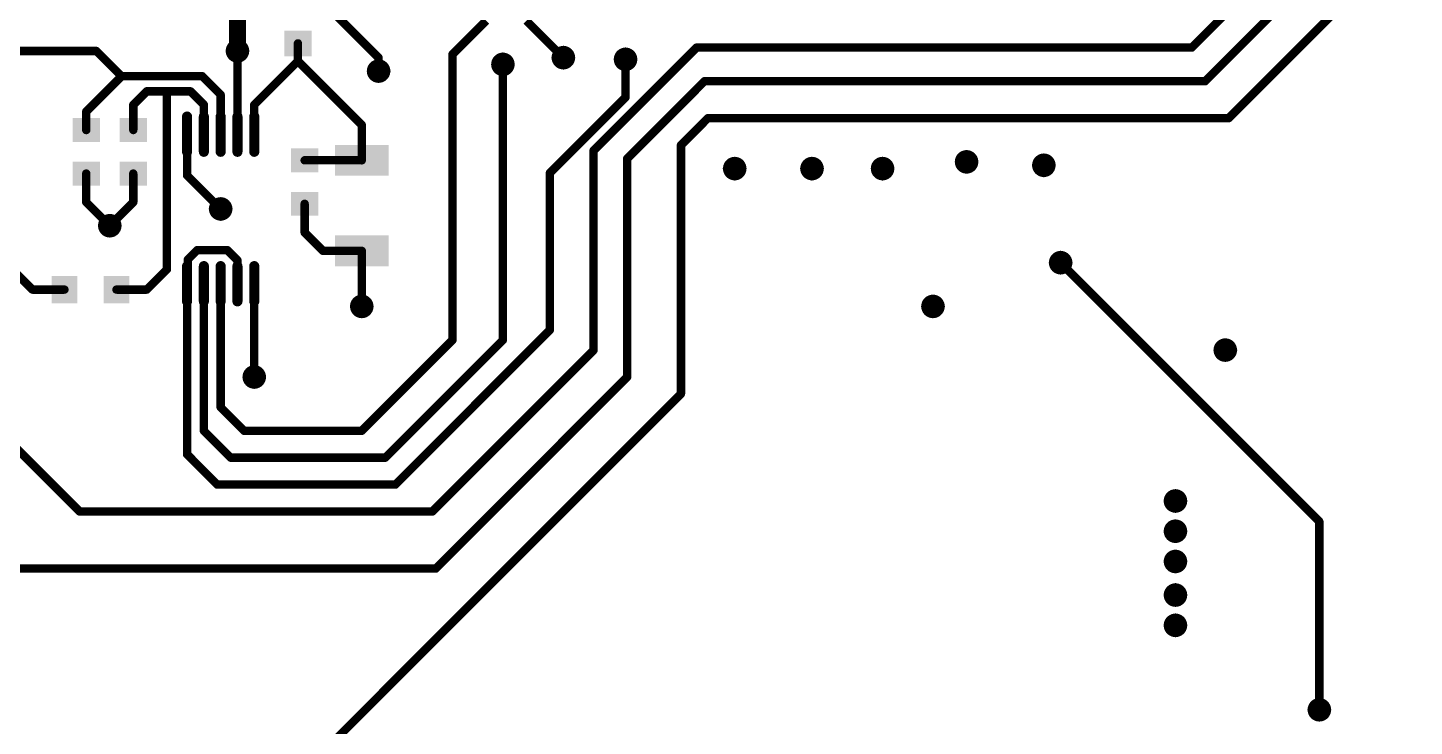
# Paper-space layout 'Лист2' of a CAD drawing. Header units: millimetres. Extents: x 0 to 421, y 0 to 298.
# Drawn here: x 226.7 to 267.97, y 178.67 to 199.45 of the extents above; entities that cross this region are included whole.
import ezdxf

# ---------------------------------------------------------------- set-up
doc = ezdxf.new("R2010")
doc.units = ezdxf.units.MM
for name, color, linetype in [('BottomLayer', 5, 'Continuous'), ('PDF _Геометрия', 7, 'Continuous'), ('PDF _Сплошная заливка', 7, 'Continuous'), ('ViaHoleLayer', 16, 'Continuous')]:
    doc.layers.add(name, color=color, linetype=linetype)

psp = doc.layouts.new('Лист2')

# ---------------------------------------------------------------- hatches: boundary and pattern name
at = {"layer": 'PDF _Сплошная заливка', "transparency": 33554559}
for points in [[(233.205, 198.76, -0.198898), (233.128, 198.575), (233.128, 198.575, -0.198848), (232.943, 198.498), (232.943, 198.498), (232.943, 198.498), (232.943, 198.76), (232.943, 198.76)], [(242.905, 198.56, -0.198956), (242.828, 198.375), (242.828, 198.375, -0.19888), (242.643, 198.298), (242.643, 198.298), (242.643, 198.298), (242.643, 198.56), (242.643, 198.56)], [(244.755, 198.51, -0.198906), (244.678, 198.325), (244.678, 198.325, -0.19888), (244.493, 198.248), (244.493, 198.248), (244.493, 198.248), (244.493, 198.51), (244.493, 198.51)], [(237.405, 198.16, -0.19888), (237.328, 197.975), (237.328, 197.975, -0.198956), (237.143, 197.898), (237.143, 197.898), (237.143, 197.898), (237.143, 198.16), (237.143, 198.16)], [(241.105, 198.36, -0.198797), (241.028, 198.175), (241.028, 198.175, -0.198848), (240.843, 198.098), (240.843, 198.098), (240.843, 198.098), (240.843, 198.36), (240.843, 198.36)], [(248.005, 195.26, -0.414208), (247.743, 194.998), (247.743, 194.998), (247.743, 194.998), (247.743, 195.26), (247.743, 195.26)], [(250.305, 195.26, -0.414208), (250.042, 194.998), (250.042, 194.998), (250.042, 194.998), (250.042, 195.26), (250.042, 195.26)], [(252.405, 195.26, -0.198848), (252.328, 195.075), (252.328, 195.075, -0.198848), (252.142, 194.998), (252.142, 194.998), (252.142, 194.998), (252.142, 195.26), (252.142, 195.26)], [(254.905, 195.46, -0.414259), (254.642, 195.198), (254.642, 195.198), (254.642, 195.198), (254.642, 195.46), (254.642, 195.46)], [(257.205, 195.36, -0.414259), (256.943, 195.098), (256.943, 195.098), (256.943, 195.098), (256.943, 195.36), (256.943, 195.36)], [(232.705, 194.06, -0.414208), (232.443, 193.798), (232.443, 193.798), (232.443, 193.798), (232.443, 194.06), (232.443, 194.06)], [(229.405, 193.56, -0.414208), (229.143, 193.298), (229.143, 193.298), (229.143, 193.298), (229.143, 193.56), (229.143, 193.56)], [(257.705, 192.46, -0.198797), (257.628, 192.275), (257.628, 192.275, -0.198898), (257.442, 192.198), (257.442, 192.198), (257.442, 192.198), (257.442, 192.46), (257.442, 192.46)], [(236.905, 191.16, -0.414259), (236.643, 190.898), (236.643, 190.898), (236.643, 190.898), (236.643, 191.16), (236.643, 191.16)], [(253.905, 191.16, -0.198988), (253.828, 190.975), (253.828, 190.975, -0.198988), (253.642, 190.898), (253.642, 190.898), (253.642, 190.898), (253.642, 191.16), (253.642, 191.16)], [(262.605, 189.86, -0.414259), (262.342, 189.598), (262.342, 189.598), (262.342, 189.598), (262.342, 189.86), (262.342, 189.86)], [(233.705, 189.06, -0.414208), (233.443, 188.798), (233.443, 188.798), (233.443, 188.798), (233.443, 189.06), (233.443, 189.06)], [(261.122, 185.373, -0.198848), (261.045, 185.187), (261.045, 185.187, -0.198848), (260.86, 185.11), (260.86, 185.11), (260.86, 185.11), (260.86, 185.373), (260.86, 185.373)], [(261.122, 184.473, -0.19888), (261.045, 184.287), (261.045, 184.287, -0.198969), (260.86, 184.21), (260.86, 184.21), (260.86, 184.21), (260.86, 184.473), (260.86, 184.473)], [(261.122, 183.573, -0.19888), (261.045, 183.387), (261.045, 183.387, -0.198956), (260.86, 183.31), (260.86, 183.31), (260.86, 183.31), (260.86, 183.573), (260.86, 183.573)], [(261.122, 182.573, -0.198848), (261.045, 182.387), (261.045, 182.387, -0.198848), (260.86, 182.31), (260.86, 182.31), (260.86, 182.31), (260.86, 182.573), (260.86, 182.573)], [(261.122, 181.673, -0.198898), (261.045, 181.487), (261.045, 181.487, -0.198848), (260.86, 181.41), (260.86, 181.41), (260.86, 181.41), (260.86, 181.673), (260.86, 181.673)], [(265.405, 179.16, -0.414259), (265.142, 178.898), (265.142, 178.898), (265.142, 178.898), (265.142, 179.16), (265.142, 179.16)]]:
    psp.add_hatch(color=7, dxfattribs=at).paths.add_polyline_path(points)

# ---------------------------------------------------------------- linework, layer by layer
at = {"layer": 'BottomLayer'}
for points, const_width in [([(266.443, 202.56), (261.743, 197.86)], 0.25), ([(267.843, 202.16), (262.443, 196.76)], 0.25), ([(264.543, 202.06), (261.343, 198.86)], 0.25), ([(232.943, 198.76), (232.943, 200.76)], 0.5), ([(237.143, 198.56), (235.843, 199.86)], 0.25), ([(240.343, 199.66), (239.343, 198.66)], 0.25), ([(242.643, 198.56), (241.543, 199.66)], 0.25), ([(234.743, 198.46), (234.743, 198.986)], 0.25), ([(246.606, 198.86), (243.543, 195.797)], 0.25), ([(261.343, 198.86), (246.606, 198.86)], 0.25), ([(228.743, 198.76), (225.443, 198.76)], 0.25), ([(229.493, 198.01), (228.743, 198.76)], 0.25), ([(232.943, 196.285), (232.943, 198.76)], 0.25), ([(234.743, 198.46), (233.443, 197.16)], 0.25), ([(236.643, 196.56), (234.743, 198.46)], 0.25), ([(237.143, 198.16), (237.143, 198.56)], 0.25), ([(239.343, 190.16), (239.343, 198.66)], 0.25), ([(244.493, 197.383), (244.493, 198.51)], 0.25), ([(229.493, 198.01), (228.443, 196.96)], 0.25), ([(231.893, 198.01), (229.493, 198.01)], 0.25), ([(232.443, 197.46), (231.893, 198.01)], 0.25), ([(240.843, 190.16), (240.843, 198.36)], 0.25), ([(230.243, 197.56), (229.843, 197.16)], 0.25), ([(230.843, 197.56), (230.243, 197.56)], 0.25), ([(231.543, 197.56), (230.843, 197.56)], 0.25), ([(230.843, 192.26), (230.843, 197.56)], 0.25), ([(231.943, 197.16), (231.543, 197.56)], 0.25), ([(246.843, 197.86), (244.543, 195.56)], 0.25), ([(261.743, 197.86), (246.843, 197.86)], 0.25), ([(229.843, 196.408), (229.843, 197.16)], 0.25), ([(231.943, 196.285), (231.943, 197.16)], 0.25), ([(232.443, 196.285), (232.443, 197.46)], 0.25), ([(233.443, 196.285), (233.443, 197.16)], 0.25), ([(244.493, 197.383), (242.243, 195.133)], 0.25), ([(228.443, 196.408), (228.443, 196.96)], 0.25), ([(231.443, 195.76), (231.443, 196.81)], 0.3), ([(231.943, 195.76), (231.943, 196.81)], 0.3), ([(232.443, 195.76), (232.443, 196.81)], 0.3), ([(232.943, 195.76), (232.943, 196.81)], 0.3), ([(233.443, 195.76), (233.443, 196.81)], 0.3), ([(246.943, 196.76), (246.143, 195.96)], 0.25), ([(262.443, 196.76), (246.943, 196.76)], 0.25), ([(236.643, 195.507), (236.643, 196.56)], 0.25), ([(231.443, 195.06), (231.443, 196.285)], 0.25), ([(246.143, 188.56), (246.143, 195.96)], 0.25), ([(236.641, 195.508), (234.943, 195.508)], 0.25), ([(236.643, 195.507), (236.641, 195.508)], 0.25), ([(243.543, 189.86), (243.543, 195.797)], 0.25), ([(244.543, 189.06), (244.543, 195.56)], 0.25), ([(228.443, 194.26), (228.443, 195.113)], 0.25), ([(229.843, 194.26), (229.843, 195.113)], 0.25), ([(242.243, 190.46), (242.243, 195.133)], 0.25), ([(232.443, 194.06), (231.443, 195.06)], 0.25), ([(229.143, 193.56), (228.443, 194.26)], 0.25), ([(229.843, 194.26), (229.143, 193.56)], 0.25), ([(234.943, 193.36), (234.943, 194.213)], 0.25), ([(235.489, 192.814), (234.943, 193.36)], 0.25), ([(226.843, 191.66), (225.743, 192.76)], 0.25), ([(231.746, 192.835), (231.468, 192.557)], 0.25), ([(232.639, 192.835), (231.746, 192.835)], 0.25), ([(232.943, 192.532), (232.639, 192.835)], 0.25), ([(236.643, 192.814), (235.489, 192.814)], 0.25), ([(236.643, 191.16), (236.643, 192.814)], 0.25), ([(230.843, 192.26), (230.243, 191.66)], 0.25), ([(231.443, 191.31), (231.443, 192.36)], 0.3), ([(231.468, 191.86), (231.468, 192.557)], 0.25), ([(231.943, 191.31), (231.943, 192.36)], 0.3), ([(232.443, 191.31), (232.443, 192.36)], 0.3), ([(232.943, 191.31), (232.943, 192.36)], 0.3), ([(232.943, 191.835), (232.943, 192.532)], 0.25), ([(233.443, 191.31), (233.443, 192.36)], 0.3), ([(265.143, 184.76), (257.443, 192.46)], 0.25), ([(231.468, 191.86), (231.443, 191.835)], 0.25), ([(231.443, 186.76), (231.443, 191.835)], 0.25), ([(231.943, 187.46), (231.943, 191.835)], 0.25), ([(232.443, 188.16), (232.443, 191.835)], 0.25), ([(233.443, 189.06), (233.443, 191.835)], 0.25), ([(227.793, 191.66), (226.843, 191.66)], 0.25), ([(230.243, 191.66), (229.343, 191.66)], 0.25), ([(239.343, 190.16), (236.643, 187.46)], 0.25), ([(240.843, 190.16), (237.343, 186.66)], 0.25), ([(242.243, 190.46), (237.643, 185.86)], 0.25), ([(243.543, 189.86), (238.743, 185.06)], 0.25), ([(244.543, 189.06), (238.843, 183.36)], 0.25), ([(246.143, 188.56), (235.393, 177.81)], 0.25), ([(233.143, 187.46), (232.443, 188.16)], 0.25), ([(228.243, 185.06), (225.743, 187.56)], 0.25), ([(232.743, 186.66), (231.943, 187.46)], 0.25), ([(236.643, 187.46), (233.143, 187.46)], 0.25), ([(232.343, 185.86), (231.443, 186.76)], 0.25), ([(237.343, 186.66), (232.743, 186.66)], 0.25), ([(237.643, 185.86), (232.343, 185.86)], 0.25), ([(238.743, 185.06), (228.243, 185.06)], 0.25), ([(265.143, 179.16), (265.143, 184.76)], 0.25), ([(238.843, 183.36), (218.443, 183.36)], 0.25)]:
    psp.add_lwpolyline(points, dxfattribs=dict(at, const_width=const_width))
for points, const_width in [([(233.068, 198.76, -1), (232.818, 198.76, -1)], 0.25), ([(234.805, 198.986, -1), (234.68, 198.986, -1)], 0.125), ([(246.669, 198.86, -1), (246.544, 198.86, -1)], 0.125), ([(246.669, 198.86, -1), (246.544, 198.86, -1)], 0.125), ([(261.405, 198.86, -1), (261.28, 198.86, -1)], 0.125), ([(261.405, 198.86, -1), (261.28, 198.86, -1)], 0.125), ([(228.805, 198.76, -1), (228.68, 198.76, -1)], 0.125), ([(228.805, 198.76, -1), (228.68, 198.76, -1)], 0.125), ([(233.005, 198.76, -1), (232.88, 198.76, -1)], 0.125), ([(234.805, 198.46, -1), (234.68, 198.46, -1)], 0.125), ([(234.805, 198.46, -1), (234.68, 198.46, -1)], 0.125), ([(234.805, 198.46, -1), (234.68, 198.46, -1)], 0.125), ([(237.205, 198.56, -1), (237.08, 198.56, -1)], 0.125), ([(237.205, 198.56, -1), (237.08, 198.56, -1)], 0.125), ([(239.405, 198.66, -1), (239.28, 198.66, -1)], 0.125), ([(239.405, 198.66, -1), (239.28, 198.66, -1)], 0.125), ([(242.705, 198.56, -1), (242.58, 198.56, -1)], 0.125), ([(244.555, 198.51, -1), (244.43, 198.51, -1)], 0.125), ([(229.555, 198.01, -1), (229.43, 198.01, -1)], 0.125), ([(229.555, 198.01, -1), (229.43, 198.01, -1)], 0.125), ([(229.555, 198.01, -1), (229.43, 198.01, -1)], 0.125), ([(231.955, 198.01, -1), (231.83, 198.01, -1)], 0.125), ([(231.955, 198.01, -1), (231.83, 198.01, -1)], 0.125), ([(237.205, 198.16, -1), (237.08, 198.16, -1)], 0.125), ([(240.905, 198.36, -1), (240.78, 198.36, -1)], 0.125), ([(230.305, 197.56, -1), (230.18, 197.56, -1)], 0.125), ([(230.305, 197.56, -1), (230.18, 197.56, -1)], 0.125), ([(230.905, 197.56, -1), (230.78, 197.56, -1)], 0.125), ([(230.905, 197.56, -1), (230.78, 197.56, -1)], 0.125), ([(230.905, 197.56, -1), (230.78, 197.56, -1)], 0.125), ([(231.605, 197.56, -1), (231.48, 197.56, -1)], 0.125), ([(231.605, 197.56, -1), (231.48, 197.56, -1)], 0.125), ([(246.905, 197.86, -1), (246.78, 197.86, -1)], 0.125), ([(246.905, 197.86, -1), (246.78, 197.86, -1)], 0.125), ([(261.805, 197.86, -1), (261.68, 197.86, -1)], 0.125), ([(261.805, 197.86, -1), (261.68, 197.86, -1)], 0.125), ([(229.905, 197.16, -1), (229.78, 197.16, -1)], 0.125), ([(229.905, 197.16, -1), (229.78, 197.16, -1)], 0.125), ([(232.005, 197.16, -1), (231.88, 197.16, -1)], 0.125), ([(232.005, 197.16, -1), (231.88, 197.16, -1)], 0.125), ([(232.505, 197.46, -1), (232.38, 197.46, -1)], 0.125), ([(232.505, 197.46, -1), (232.38, 197.46, -1)], 0.125), ([(233.505, 197.16, -1), (233.38, 197.16, -1)], 0.125), ([(233.505, 197.16, -1), (233.38, 197.16, -1)], 0.125), ([(244.555, 197.383, -1), (244.43, 197.383, -1)], 0.125), ([(244.555, 197.383, -1), (244.43, 197.383, -1)], 0.125), ([(228.505, 196.96, -1), (228.38, 196.96, -1)], 0.125), ([(228.505, 196.96, -1), (228.38, 196.96, -1)], 0.125), ([(231.518, 196.81, -1), (231.368, 196.81, -1)], 0.15), ([(232.018, 196.81, -1), (231.868, 196.81, -1)], 0.15), ([(232.518, 196.81, -1), (232.368, 196.81, -1)], 0.15), ([(233.018, 196.81, -1), (232.868, 196.81, -1)], 0.15), ([(233.518, 196.81, -1), (233.368, 196.81, -1)], 0.15), ([(247.005, 196.76, -1), (246.88, 196.76, -1)], 0.125), ([(247.005, 196.76, -1), (246.88, 196.76, -1)], 0.125), ([(262.505, 196.76, -1), (262.38, 196.76, -1)], 0.125), ([(262.505, 196.76, -1), (262.38, 196.76, -1)], 0.125), ([(228.505, 196.408, -1), (228.38, 196.408, -1)], 0.125), ([(229.905, 196.408, -1), (229.78, 196.408, -1)], 0.125), ([(236.705, 196.56, -1), (236.58, 196.56, -1)], 0.125), ([(236.705, 196.56, -1), (236.58, 196.56, -1)], 0.125), ([(231.505, 196.285, -1), (231.38, 196.285, -1)], 0.125), ([(232.005, 196.285, -1), (231.88, 196.285, -1)], 0.125), ([(232.505, 196.285, -1), (232.38, 196.285, -1)], 0.125), ([(233.005, 196.285, -1), (232.88, 196.285, -1)], 0.125), ([(233.505, 196.285, -1), (233.38, 196.285, -1)], 0.125), ([(246.205, 195.96, -1), (246.08, 195.96, -1)], 0.125), ([(246.205, 195.96, -1), (246.08, 195.96, -1)], 0.125), ([(231.518, 195.76, -1), (231.368, 195.76, -1)], 0.15), ([(232.018, 195.76, -1), (231.868, 195.76, -1)], 0.15), ([(232.518, 195.76, -1), (232.368, 195.76, -1)], 0.15), ([(233.018, 195.76, -1), (232.868, 195.76, -1)], 0.15), ([(233.518, 195.76, -1), (233.368, 195.76, -1)], 0.15), ([(235.005, 195.508, -1), (234.88, 195.508, -1)], 0.125), ([(236.704, 195.508, -1), (236.579, 195.508, -1)], 0.125), ([(236.704, 195.508, -1), (236.579, 195.508, -1)], 0.125), ([(236.705, 195.507, -1), (236.58, 195.507, -1)], 0.125), ([(236.705, 195.507, -1), (236.58, 195.507, -1)], 0.125), ([(243.605, 195.797, -1), (243.48, 195.797, -1)], 0.125), ([(243.605, 195.797, -1), (243.48, 195.797, -1)], 0.125), ([(244.605, 195.56, -1), (244.48, 195.56, -1)], 0.125), ([(244.605, 195.56, -1), (244.48, 195.56, -1)], 0.125), ([(228.505, 195.113, -1), (228.38, 195.113, -1)], 0.125), ([(229.905, 195.113, -1), (229.78, 195.113, -1)], 0.125), ([(242.305, 195.133, -1), (242.18, 195.133, -1)], 0.125), ([(242.305, 195.133, -1), (242.18, 195.133, -1)], 0.125), ([(231.505, 195.06, -1), (231.38, 195.06, -1)], 0.125), ([(231.505, 195.06, -1), (231.38, 195.06, -1)], 0.125), ([(228.505, 194.26, -1), (228.38, 194.26, -1)], 0.125), ([(228.505, 194.26, -1), (228.38, 194.26, -1)], 0.125), ([(229.905, 194.26, -1), (229.78, 194.26, -1)], 0.125), ([(229.905, 194.26, -1), (229.78, 194.26, -1)], 0.125), ([(232.505, 194.06, -1), (232.38, 194.06, -1)], 0.125), ([(235.005, 194.213, -1), (234.88, 194.213, -1)], 0.125), ([(229.205, 193.56, -1), (229.08, 193.56, -1)], 0.125), ([(229.205, 193.56, -1), (229.08, 193.56, -1)], 0.125), ([(235.005, 193.36, -1), (234.88, 193.36, -1)], 0.125), ([(235.005, 193.36, -1), (234.88, 193.36, -1)], 0.125), ([(231.808, 192.835, -1), (231.683, 192.835, -1)], 0.125), ([(231.808, 192.835, -1), (231.683, 192.835, -1)], 0.125), ([(232.702, 192.835, -1), (232.577, 192.835, -1)], 0.125), ([(232.702, 192.835, -1), (232.577, 192.835, -1)], 0.125), ([(235.551, 192.814, -1), (235.426, 192.814, -1)], 0.125), ([(235.551, 192.814, -1), (235.426, 192.814, -1)], 0.125), ([(236.705, 192.814, -1), (236.58, 192.814, -1)], 0.125), ([(236.705, 192.814, -1), (236.58, 192.814, -1)], 0.125), ([(230.905, 192.26, -1), (230.78, 192.26, -1)], 0.125), ([(230.905, 192.26, -1), (230.78, 192.26, -1)], 0.125), ([(231.518, 192.36, -1), (231.368, 192.36, -1)], 0.15), ([(231.53, 192.557, -1), (231.405, 192.557, -1)], 0.125), ([(231.53, 192.557, -1), (231.405, 192.557, -1)], 0.125), ([(232.018, 192.36, -1), (231.868, 192.36, -1)], 0.15), ([(232.518, 192.36, -1), (232.368, 192.36, -1)], 0.15), ([(233.018, 192.36, -1), (232.868, 192.36, -1)], 0.15), ([(233.005, 192.532, -1), (232.88, 192.532, -1)], 0.125), ([(233.005, 192.532, -1), (232.88, 192.532, -1)], 0.125), ([(233.518, 192.36, -1), (233.368, 192.36, -1)], 0.15), ([(257.505, 192.46, -1), (257.38, 192.46, -1)], 0.125), ([(231.505, 191.835, -1), (231.38, 191.835, -1)], 0.125), ([(231.505, 191.835, -1), (231.38, 191.835, -1)], 0.125), ([(231.53, 191.86, -1), (231.405, 191.86, -1)], 0.125), ([(231.53, 191.86, -1), (231.405, 191.86, -1)], 0.125), ([(232.005, 191.835, -1), (231.88, 191.835, -1)], 0.125), ([(232.505, 191.835, -1), (232.38, 191.835, -1)], 0.125), ([(233.005, 191.835, -1), (232.88, 191.835, -1)], 0.125), ([(233.505, 191.835, -1), (233.38, 191.835, -1)], 0.125), ([(226.905, 191.66, -1), (226.78, 191.66, -1)], 0.125), ([(226.905, 191.66, -1), (226.78, 191.66, -1)], 0.125), ([(227.856, 191.66, -1), (227.731, 191.66, -1)], 0.125), ([(229.405, 191.66, -1), (229.28, 191.66, -1)], 0.125), ([(230.305, 191.66, -1), (230.18, 191.66, -1)], 0.125), ([(230.305, 191.66, -1), (230.18, 191.66, -1)], 0.125), ([(231.518, 191.31, -1), (231.368, 191.31, -1)], 0.15), ([(232.018, 191.31, -1), (231.868, 191.31, -1)], 0.15), ([(232.518, 191.31, -1), (232.368, 191.31, -1)], 0.15), ([(233.018, 191.31, -1), (232.868, 191.31, -1)], 0.15), ([(233.518, 191.31, -1), (233.368, 191.31, -1)], 0.15), ([(236.705, 191.16, -1), (236.58, 191.16, -1)], 0.125), ([(239.405, 190.16, -1), (239.28, 190.16, -1)], 0.125), ([(239.405, 190.16, -1), (239.28, 190.16, -1)], 0.125), ([(240.905, 190.16, -1), (240.78, 190.16, -1)], 0.125), ([(240.905, 190.16, -1), (240.78, 190.16, -1)], 0.125), ([(242.305, 190.46, -1), (242.18, 190.46, -1)], 0.125), ([(242.305, 190.46, -1), (242.18, 190.46, -1)], 0.125), ([(243.605, 189.86, -1), (243.48, 189.86, -1)], 0.125), ([(243.605, 189.86, -1), (243.48, 189.86, -1)], 0.125), ([(233.505, 189.06, -1), (233.38, 189.06, -1)], 0.125), ([(244.605, 189.06, -1), (244.48, 189.06, -1)], 0.125), ([(244.605, 189.06, -1), (244.48, 189.06, -1)], 0.125), ([(246.205, 188.56, -1), (246.08, 188.56, -1)], 0.125), ([(246.205, 188.56, -1), (246.08, 188.56, -1)], 0.125), ([(232.505, 188.16, -1), (232.38, 188.16, -1)], 0.125), ([(232.505, 188.16, -1), (232.38, 188.16, -1)], 0.125), ([(232.005, 187.46, -1), (231.88, 187.46, -1)], 0.125), ([(232.005, 187.46, -1), (231.88, 187.46, -1)], 0.125), ([(233.205, 187.46, -1), (233.08, 187.46, -1)], 0.125), ([(233.205, 187.46, -1), (233.08, 187.46, -1)], 0.125), ([(236.705, 187.46, -1), (236.58, 187.46, -1)], 0.125), ([(236.705, 187.46, -1), (236.58, 187.46, -1)], 0.125), ([(231.505, 186.76, -1), (231.38, 186.76, -1)], 0.125), ([(231.505, 186.76, -1), (231.38, 186.76, -1)], 0.125), ([(232.805, 186.66, -1), (232.68, 186.66, -1)], 0.125), ([(232.805, 186.66, -1), (232.68, 186.66, -1)], 0.125), ([(237.405, 186.66, -1), (237.28, 186.66, -1)], 0.125), ([(237.405, 186.66, -1), (237.28, 186.66, -1)], 0.125), ([(232.405, 185.86, -1), (232.28, 185.86, -1)], 0.125), ([(232.405, 185.86, -1), (232.28, 185.86, -1)], 0.125), ([(237.705, 185.86, -1), (237.58, 185.86, -1)], 0.125), ([(237.705, 185.86, -1), (237.58, 185.86, -1)], 0.125), ([(228.305, 185.06, -1), (228.18, 185.06, -1)], 0.125), ([(228.305, 185.06, -1), (228.18, 185.06, -1)], 0.125), ([(238.805, 185.06, -1), (238.68, 185.06, -1)], 0.125), ([(238.805, 185.06, -1), (238.68, 185.06, -1)], 0.125), ([(265.205, 184.76, -1), (265.08, 184.76, -1)], 0.125), ([(265.205, 184.76, -1), (265.08, 184.76, -1)], 0.125), ([(238.905, 183.36, -1), (238.78, 183.36, -1)], 0.125), ([(238.905, 183.36, -1), (238.78, 183.36, -1)], 0.125)]:
    psp.add_lwpolyline(points, format="xyb", close=True, dxfattribs=dict(at, const_width=const_width))
for points in [[(235.149, 199.367), (235.149, 198.605), (234.336, 199.367), (234.336, 198.605)], [(228.849, 196.764), (228.849, 196.053), (228.036, 196.764), (228.036, 196.053)], [(229.436, 196.053), (229.436, 196.764), (230.249, 196.053), (230.249, 196.764)], [(235.349, 195.864), (235.349, 195.153), (234.536, 195.864), (234.536, 195.153)], [(237.443, 195.964), (237.443, 195.049), (235.843, 195.964), (235.843, 195.049)], [(228.849, 195.468), (228.849, 194.757), (228.036, 195.468), (228.036, 194.757)], [(229.436, 194.757), (229.436, 195.468), (230.249, 194.757), (230.249, 195.468)], [(235.349, 194.568), (235.349, 193.857), (234.536, 194.568), (234.536, 193.857)], [(237.443, 193.271), (237.443, 192.357), (235.843, 193.271), (235.843, 192.357)], [(227.412, 192.067), (228.174, 192.067), (227.412, 191.254), (228.174, 191.254)], [(228.962, 192.067), (229.724, 192.067), (228.962, 191.254), (229.724, 191.254)]]:
    psp.add_solid(points, dxfattribs=at)
at = {"layer": 'PDF _Геометрия', "lineweight": 9}
for points in [[(232.68, 198.76, -0.414315), (232.943, 199.023, -0.414315), (233.205, 198.76, -0.414315), (232.943, 198.498, -0.414315)], [(240.58, 198.36, -0.414315), (240.843, 198.623, -0.414315), (241.105, 198.36, -0.414315), (240.843, 198.098, -0.414315)], [(242.38, 198.56, -0.414315), (242.643, 198.823, -0.414315), (242.905, 198.56, -0.414315), (242.643, 198.298, -0.414315)], [(244.23, 198.51, -0.414315), (244.492, 198.773, -0.414315), (244.755, 198.51, -0.414315), (244.492, 198.248, -0.414315)], [(236.88, 198.16, -0.414036), (237.143, 198.423, -0.413811), (237.405, 198.16, -0.413811), (237.143, 197.898, -0.414036)], [(254.38, 195.46, -0.414036), (254.642, 195.723, -0.414036), (254.905, 195.46, -0.413811), (254.642, 195.198, -0.413811)], [(256.68, 195.36, -0.414315), (256.943, 195.623, -0.414315), (257.205, 195.36, -0.414315), (256.943, 195.098, -0.414315)], [(247.48, 195.26, -0.414315), (247.743, 195.523, -0.414315), (248.005, 195.26, -0.414315), (247.743, 194.998, -0.414315)], [(249.78, 195.26, -0.413811), (250.042, 195.523, -0.414036), (250.305, 195.26, -0.414036), (250.042, 194.998, -0.413811)], [(251.88, 195.26, -0.414315), (252.142, 195.523, -0.414315), (252.405, 195.26, -0.414315), (252.142, 194.998, -0.414315)], [(232.18, 194.06, -0.414315), (232.443, 194.323, -0.414315), (232.705, 194.06, -0.414315), (232.443, 193.798, -0.414315)], [(228.88, 193.56, -0.414315), (229.143, 193.823, -0.414315), (229.405, 193.56, -0.414315), (229.143, 193.298, -0.414315)], [(257.18, 192.46, -0.414315), (257.442, 192.723, -0.414315), (257.705, 192.46, -0.414315), (257.442, 192.198, -0.414315)], [(236.38, 191.16, -0.414036), (236.643, 191.423, -0.414036), (236.905, 191.16, -0.413811), (236.643, 190.898, -0.413811)], [(253.38, 191.16, -0.414036), (253.642, 191.423, -0.414036), (253.905, 191.16, -0.414315), (253.642, 190.898, -0.414315)], [(262.08, 189.86, -0.414036), (262.342, 190.123, -0.414036), (262.605, 189.86, -0.413811), (262.342, 189.598, -0.413811)], [(233.18, 189.06, -0.414315), (233.443, 189.323, -0.414315), (233.705, 189.06, -0.414315), (233.443, 188.798, -0.414315)], [(260.597, 185.373, -0.414036), (260.86, 185.635, -0.414036), (261.122, 185.373, -0.413811), (260.86, 185.11, -0.413811)], [(260.597, 184.473, -0.414315), (260.86, 184.735, -0.414315), (261.122, 184.473, -0.414315), (260.86, 184.21, -0.414315)], [(260.597, 183.573, -0.414315), (260.86, 183.835, -0.414315), (261.122, 183.573, -0.414315), (260.86, 183.31, -0.414315)], [(260.597, 182.573, -0.414036), (260.86, 182.835, -0.414036), (261.122, 182.573, -0.413811), (260.86, 182.31, -0.413811)], [(260.597, 181.673, -0.414315), (260.86, 181.935, -0.414315), (261.122, 181.673, -0.414315), (260.86, 181.41, -0.414315)], [(264.88, 179.16, -0.414315), (265.142, 179.423, -0.414315), (265.405, 179.16, -0.414315), (265.142, 178.898, -0.414315)]]:
    psp.add_lwpolyline(points, format="xyb", close=True, dxfattribs=at)
for points in [[(232.943, 198.41), (232.943, 199.11)], [(242.643, 198.21), (242.643, 198.91)], [(232.593, 198.76), (233.293, 198.76)], [(237.143, 197.81), (237.143, 198.51)], [(240.843, 198.01), (240.843, 198.71)], [(242.293, 198.56), (242.992, 198.56)], [(244.143, 198.51), (244.842, 198.51)], [(244.492, 198.16), (244.492, 198.86)], [(236.792, 198.16), (237.493, 198.16)], [(240.493, 198.36), (241.193, 198.36)], [(247.743, 194.91), (247.743, 195.61)], [(250.042, 194.91), (250.042, 195.61)], [(252.142, 194.91), (252.142, 195.61)], [(254.642, 195.11), (254.642, 195.81)], [(256.943, 195.01), (256.943, 195.71)], [(247.393, 195.26), (248.093, 195.26)], [(249.692, 195.26), (250.393, 195.26)], [(251.792, 195.26), (252.492, 195.26)], [(254.293, 195.46), (254.992, 195.46)], [(256.593, 195.36), (257.293, 195.36)], [(232.443, 193.71), (232.443, 194.41)], [(232.093, 194.06), (232.793, 194.06)], [(228.793, 193.56), (229.493, 193.56)], [(229.143, 193.21), (229.143, 193.91)], [(257.442, 192.11), (257.442, 192.81)], [(257.092, 192.46), (257.792, 192.46)], [(236.643, 190.81), (236.643, 191.51)], [(253.642, 190.81), (253.642, 191.51)], [(236.293, 191.16), (236.993, 191.16)], [(253.292, 191.16), (253.992, 191.16)], [(261.992, 189.86), (262.692, 189.86)], [(262.342, 189.51), (262.342, 190.21)], [(233.093, 189.06), (233.792, 189.06)], [(233.443, 188.71), (233.443, 189.41)], [(260.86, 185.023), (260.86, 185.723)], [(260.51, 185.373), (261.21, 185.373)], [(260.51, 184.473), (261.21, 184.473)], [(260.86, 184.123), (260.86, 184.823)], [(260.86, 183.223), (260.86, 183.923)], [(260.51, 183.573), (261.21, 183.573)], [(260.86, 182.223), (260.86, 182.923)], [(260.51, 182.573), (261.21, 182.573)], [(260.86, 181.323), (260.86, 182.023)], [(260.51, 181.673), (261.21, 181.673)], [(264.792, 179.16), (265.492, 179.16)], [(265.142, 178.81), (265.142, 179.51)]]:
    psp.add_lwpolyline(points, dxfattribs=at)
at = {"layer": 'ViaHoleLayer', "const_width": 0.35}
for points in [[(233.118, 198.761, -1), (232.768, 198.761, -1)], [(242.818, 198.561, -1), (242.468, 198.561, -1)], [(237.318, 198.161, -1), (236.968, 198.161, -1)], [(241.018, 198.361, -1), (240.668, 198.361, -1)], [(244.668, 198.511, -1), (244.318, 198.511, -1)], [(247.918, 195.261, -1), (247.568, 195.261, -1)], [(250.218, 195.261, -1), (249.868, 195.261, -1)], [(252.318, 195.261, -1), (251.968, 195.261, -1)], [(254.818, 195.461, -1), (254.468, 195.461, -1)], [(257.118, 195.36, -1), (256.768, 195.36, -1)], [(232.618, 194.061, -1), (232.268, 194.061, -1)], [(229.318, 193.561, -1), (228.968, 193.561, -1)], [(257.618, 192.461, -1), (257.268, 192.461, -1)], [(236.818, 191.161, -1), (236.468, 191.161, -1)], [(253.818, 191.161, -1), (253.468, 191.161, -1)], [(262.518, 189.861, -1), (262.168, 189.861, -1)], [(233.618, 189.061, -1), (233.268, 189.061, -1)], [(261.035, 185.373, -1), (260.685, 185.373, -1)], [(261.035, 184.473, -1), (260.685, 184.473, -1)], [(261.035, 183.573, -1), (260.685, 183.573, -1)], [(261.035, 182.573, -1), (260.685, 182.573, -1)], [(261.035, 181.673, -1), (260.685, 181.673, -1)], [(265.318, 179.161, -1), (264.968, 179.161, -1)]]:
    psp.add_lwpolyline(points, format="xyb", close=True, dxfattribs=at)

doc.saveas('drawing.dxf')
